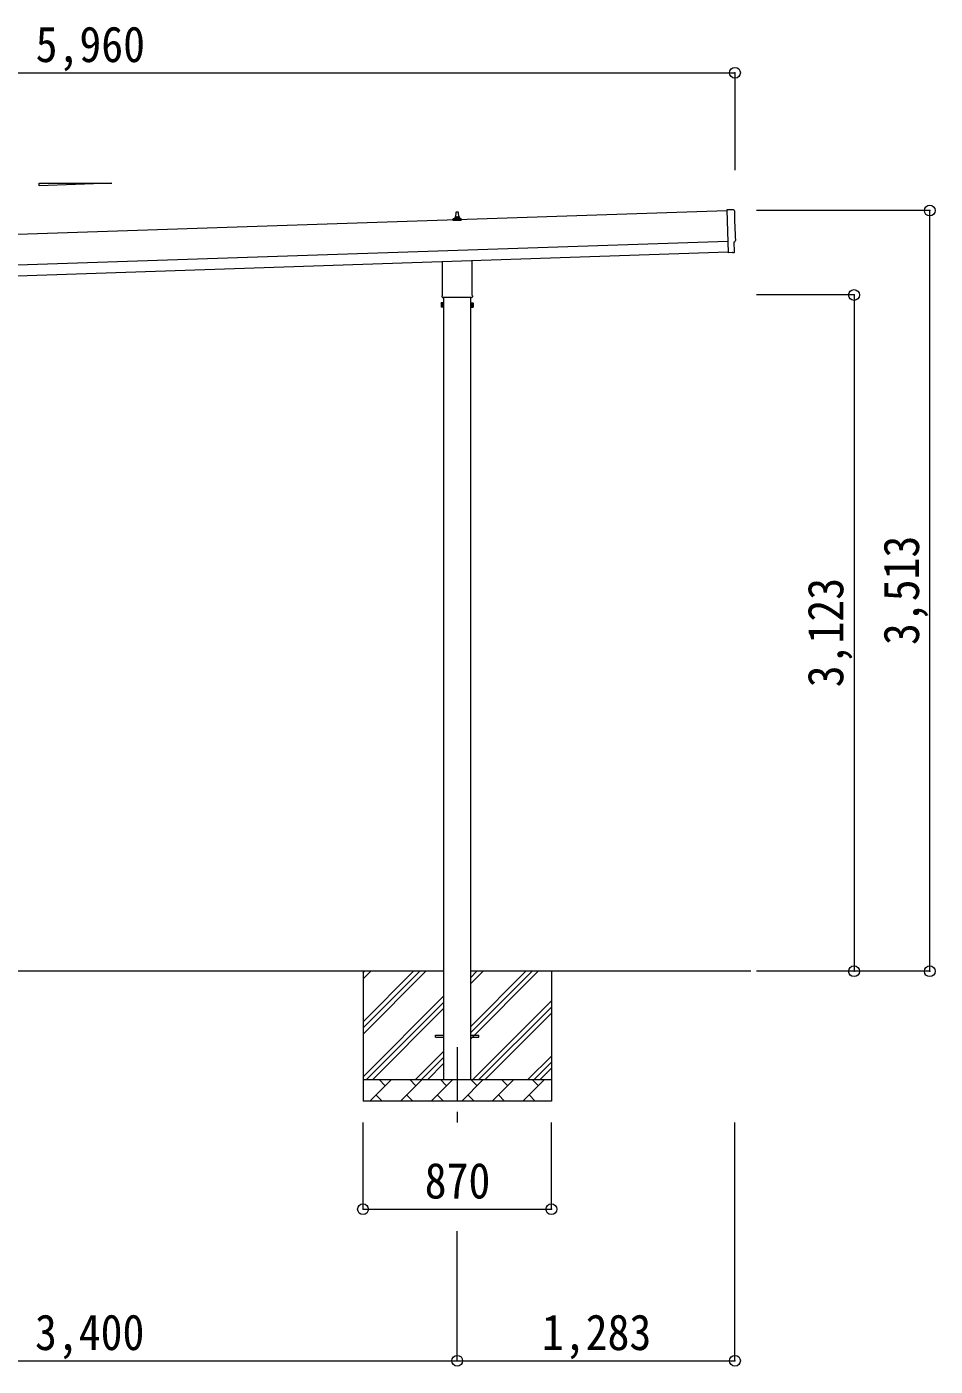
# Model space of a CAD drawing. Units: millimetres at full size, sheet at 1:50. Extents: x -14053 to 14053, y -9700 to 9700.
# Drawn here: x 4343 to 8539, y -6165 to 20 of the extents above; entities that cross this region are included whole.
import ezdxf
from ezdxf.enums import TextEntityAlignment as Align

# ---------------------------------------------------------------- set-up
doc = ezdxf.new("R2010")
doc.units = ezdxf.units.MM
doc.header["$LTSCALE"] = 50
doc.header["$PDMODE"] = 32
doc.header["$PDSIZE"] = 50
doc.linetypes.add('CHAIN1', pattern=[8, 5, -1, 1, -1])
for name, color, linetype, lineweight in [('0-1_Defpoints', 7, 'CHAIN1', 9), ('0-2_TEXT1', 4, 'Continuous', 9), ('0-3_SHAPE', 7, 'Continuous', 9), ('0-7_PARTS2', 7, 'Continuous', 9), ('0-8_TABLE1', 6, 'Continuous', 9)]:
    doc.layers.add(name, color=color, linetype=linetype, lineweight=lineweight)
doc.styles.add('ＭＳ ゴシック', font='')
doc.styles.get('ＭＳ ゴシック').set_extended_font_data('MS Gothic')

msp = doc.modelspace()

# ---------------------------------------------------------------- linework, layer by layer
at = {"layer": '0-1_Defpoints'}
msp.add_line((6331.35, -4691.27), (6331.35, -5040.27), dxfattribs=at)
at = {"layer": '0-2_TEXT1'}
for p, q in [((7577.24, -829.71), (1685.13, -1026.11)), ((6313.48, -865.68), (6349.22, -865.68)), ((6313.87, -865.49), (6320.59, -863.87)), ((6320.97, -863.68), (6341.73, -863.68)), ((6321.35, -862.89), (6321.35, -858.68)), ((6322.35, -858.68), (6340.35, -858.68)), ((6325.35, -858.68), (6326.08, -835.16)), ((6327.08, -834.18), (6335.63, -834.18)), ((6336.63, -835.16), (6337.35, -858.68)), ((6341.35, -862.89), (6341.35, -858.68)), ((6348.84, -865.49), (6342.12, -863.87)), ((7577.07, -824.62), (7583.7, -1023.37)), ((7607.24, -825.2), (7577.07, -824.62)), ((6313.1, -874.18), (6313.1, -866.47)), ((6349.6, -874.18), (6313.1, -874.18)), ((6349.6, -874.18), (6349.6, -866.47)), ((1689.79, -1166.04), (7581.91, -969.63)), ((7611.39, -972.04), (7611.9, -972.02)), ((7612.96, -1019.04), (7611.39, -972.04)), ((1691.46, -1216.01), (7583.57, -1019.6)), ((7601.88, -1021.86), (7583.7, -1023.37)), ((7602.57, -1022.47), (7601.88, -1021.86)), ((7603.32, -1022.72), (7610.22, -1022.12)), ((6263.05, -1218.17), (6263.05, -1063.62)), ((6399.65, -1059.07), (6399.65, -1218.17)), ((6261.35, -1226.94), (6261.35, -1221.44)), ((6399.29, -1230.44), (6263.42, -1230.44)), ((6268.85, -1230.44), (6268.85, -4841.27)), ((6393.85, -4841.27), (6393.85, -1230.44)), ((6401.35, -1221.44), (6401.35, -1226.94)), ((6257.35, -1256.44), (6258.11, -1255.13)), ((6257.35, -1256.44), (6257.35, -1273.44)), ((6257.35, -1273.44), (6258.11, -1274.76)), ((6264.35, -1255.13), (6258.11, -1255.13)), ((6264.35, -1260.03), (6258.11, -1260.03)), ((6264.35, -1269.85), (6258.11, -1269.85)), ((6264.35, -1274.76), (6258.11, -1274.76)), ((6264.35, -1274.76), (6264.35, -1255.13)), ((6264.35, -1255.74), (6266.85, -1255.74)), ((6266.85, -1274.14), (6264.35, -1274.14)), ((6393.85, -1275.44), (6395.85, -1275.44)), ((6398.35, -1255.74), (6395.85, -1255.74)), ((6395.85, -1274.14), (6398.35, -1274.14)), ((6398.35, -1274.76), (6398.35, -1255.13)), ((6398.35, -1255.13), (6404.59, -1255.13)), ((6398.35, -1260.03), (6404.59, -1260.03)), ((6398.35, -1269.85), (6404.59, -1269.85)), ((6398.35, -1274.76), (6404.59, -1274.76)), ((6405.35, -1256.44), (6404.59, -1255.13)), ((6405.35, -1273.44), (6404.59, -1274.76)), ((6405.35, -1256.44), (6405.35, -1273.44)), ((6231.35, -4636.77), (6268.85, -4636.77)), ((6231.35, -4645.77), (6231.35, -4636.77)), ((6393.85, -4636.77), (6431.35, -4636.77)), ((6431.35, -4645.77), (6431.35, -4636.77)), ((6231.35, -4645.77), (6268.85, -4645.77)), ((6393.85, -4645.77), (6431.35, -4645.77))]:
    msp.add_line(p, q, dxfattribs=at)
msp.add_lwpolyline([(6266.85, -1275.44), (6266.85, -1254.44), (6268.85, -1254.44), (6268.85, -1275.44)], close=True, dxfattribs=at)
msp.add_lwpolyline([(6395.85, -1275.44), (6395.85, -1254.44), (6393.85, -1254.44)], dxfattribs=at)
for centre, radius, start, end in [((6314.1, -866.47), 1, 103.62699, 180), ((6320.35, -862.89), 1, 283.62699, 0), ((6325.44, -859.31), 4.13, 90, 171.17633), ((6322.35, -859.68), 1, 90, 180), ((6327.08, -835.18), 1, 90, 178.60509), ((6334.69, -858.68), 4.83, 133.60282, 180), ((6328.02, -858.68), 4.83, 0, 46.39718), ((6335.63, -835.18), 1, 1.39491, 90), ((6337.27, -859.31), 4.13, 8.82367, 90), ((6340.35, -859.68), 1, 0, 90), ((6342.35, -862.89), 1, 180, 256.37301), ((6348.6, -866.47), 1, 0, 76.37301), ((7607.16, -829.7), 4.5, 1.09537, 88.91326), ((7611.75, -967.52), 4.5, 271.90915, 2.73345), ((7603.23, -1021.72), 1, 228.4071, 274.90505), ((6265.35, -1221.44), 4, 125.09963, 180), ((6265.35, -1226.94), 4, 180, 194.47751), ((6265.35, -1226.94), 4, 194.47751, 241.04498), ((6397.35, -1226.94), 4, 298.95502, 345.52249), ((6397.35, -1221.44), 4, 0, 54.90037), ((6397.35, -1226.94), 4, 345.52249, 0), ((6261.7, -1257.58), 4.34, 145.61575, 214.38425), ((6273.59, -1264.94), 16.24, 162.41205, 197.58795), ((6261.7, -1272.3), 4.34, 145.61575, 214.38425), ((6389.11, -1264.94), 16.24, 342.41205, 17.58795), ((6401.01, -1257.58), 4.34, 325.61575, 34.38425), ((6401.01, -1272.3), 4.34, 325.61575, 34.38425)]:
    msp.add_arc(centre, radius, start, end, dxfattribs=at)
for centre, major_axis, ratio, start_param, end_param in [((12374.19, -739.84), (-4760.73, -158.69), 0.99863, 6.2686928, 6.2976566), ((7609.96, -1019.13), (2.25, -2), 0.9974, 5.5252311, 7.0411395)]:
    msp.add_ellipse(centre, major_axis=major_axis, ratio=ratio, start_param=start_param, end_param=end_param, dxfattribs=at)
at = {"layer": '0-3_SHAPE'}
for p, q in [((6268.85, -4341.27), (2993.85, -4341.27)), ((5896.35, -4341.27), (5896.35, -4941.27)), ((5896.35, -4574.76), (6129.83, -4341.27)), ((5896.35, -4603.04), (6158.12, -4341.27)), ((5896.35, -4631.33), (6186.4, -4341.27)), ((5896.35, -4348.48), (5903.56, -4341.27)), ((5896.35, -4376.77), (5931.84, -4341.27)), ((7688.2, -4341.27), (6393.85, -4341.27)), ((6393.85, -4370.1), (6422.68, -4341.27)), ((6393.85, -4398.38), (6450.96, -4341.27)), ((6393.85, -4652.94), (6705.52, -4341.27)), ((6393.85, -4596.37), (6648.95, -4341.27)), ((6393.85, -4624.66), (6677.24, -4341.27)), ((6766.35, -4341.27), (6766.35, -4941.27)), ((5896.35, -4829.31), (6268.85, -4456.81)), ((5912.68, -4841.27), (6268.85, -4485.1)), ((5940.96, -4841.27), (6268.85, -4513.38)), ((6403.51, -4841.27), (6766.35, -4478.43)), ((6431.79, -4841.27), (6766.35, -4506.72)), ((6460.08, -4841.27), (6766.35, -4535)), ((6138.95, -4841.27), (6268.85, -4711.37)), ((6167.24, -4841.27), (6268.85, -4739.66)), ((6658.07, -4841.27), (6766.35, -4732.99)), ((6686.35, -4841.27), (6766.35, -4761.27)), ((6195.52, -4841.27), (6268.85, -4767.94)), ((6714.64, -4841.27), (6766.35, -4789.56)), ((5896.35, -4841.27), (6766.35, -4841.27)), ((5927.8, -4941.27), (6027.8, -4841.27)), ((5999.25, -4869.83), (5970.69, -4841.27)), ((6069.22, -4941.27), (6169.22, -4841.27)), ((6140.67, -4869.83), (6112.11, -4841.27)), ((6210.64, -4941.27), (6310.64, -4841.27)), ((6282.09, -4869.83), (6253.53, -4841.27)), ((6352.06, -4941.27), (6452.06, -4841.27)), ((6423.51, -4869.83), (6394.96, -4841.27)), ((6493.48, -4941.27), (6593.48, -4841.27)), ((6564.93, -4869.83), (6536.38, -4841.27)), ((6634.91, -4941.27), (6734.91, -4841.27)), ((6706.35, -4869.83), (6677.8, -4841.27)), ((6766.35, -4941.27), (5896.35, -4941.27)), ((5956.35, -4912.72), (5984.91, -4941.27)), ((6097.77, -4912.72), (6126.33, -4941.27)), ((6239.19, -4912.72), (6267.75, -4941.27)), ((6380.62, -4912.72), (6409.17, -4941.27)), ((6522.04, -4912.72), (6550.59, -4941.27)), ((6663.46, -4912.72), (6692.01, -4941.27))]:
    msp.add_line(p, q, dxfattribs=at)
at = {"layer": '0-7_PARTS2', "color": 4}
for p, q in [((4400.72, -701.09), (4736.72, -701.09)), ((4400.72, -713.5), (4400.72, -701.09)), ((4736.72, -701.09), (4400.72, -713.5))]:
    msp.add_line(p, q, dxfattribs=at)
at = {"layer": '0-8_TABLE1'}
for p, q in [((1654.35, -192.16), (7614.35, -192.16)), ((7614.35, -192.16), (7614.35, -642.16)), ((8514.35, -828.27), (7713.35, -828.27)), ((8514.35, -4341.27), (8514.35, -828.27)), ((8164.35, -1218.27), (7714.35, -1218.27)), ((8164.35, -1218.27), (8164.35, -4341.27)), ((8514.35, -4341.27), (7713.35, -4341.27)), ((5896.35, -5440.27), (5896.35, -5040.27)), ((6766.35, -5440.27), (6766.35, -5040.27)), ((7614.35, -6140.27), (7614.35, -5040.27)), ((5896.35, -5440.27), (6766.35, -5440.27)), ((6331.35, -6140.27), (6331.35, -5542.27)), ((2931.35, -6140.27), (6331.35, -6140.27)), ((6331.35, -6140.27), (7614.35, -6140.27))]:
    msp.add_line(p, q, dxfattribs=at)
for p in [(7614.35, -192.16), (8514.35, -828.27), (8164.35, -1218.27), (8164.35, -4341.27), (8514.35, -4341.27), (5896.35, -5440.27), (6766.35, -5440.27), (6331.35, -6140.27), (7614.35, -6140.27)]:
    msp.add_point(p, dxfattribs=at)

# ---------------------------------------------------------------- texts
at = {"layer": '0-8_TABLE1', "color": 7, "style": 'ＭＳ ゴシック', "width": 0.9}
for s, p in [('5,960', (4384.35, -192.16)), ('870', (6181.35, -5440.27)), ('3,400', (4381.35, -6140.27)), ('1,283', (6722.85, -6140.27))]:
    msp.add_text(s, height=165, dxfattribs=at).set_placement(p, align=Align.BOTTOM_LEFT)
for s, p in [('3,513', (8514.35, -2834.77)), ('3,123', (8164.35, -3029.77))]:
    msp.add_text(s, height=165, rotation=90, dxfattribs=at).set_placement(p, align=Align.BOTTOM_LEFT)

doc.saveas('drawing.dxf')
